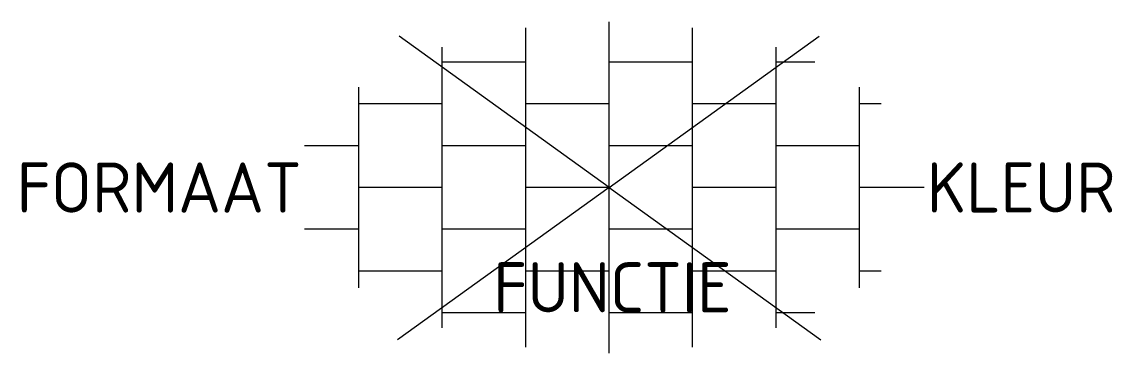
# Model space of a CAD drawing. Extents: x -21.1 to 18.1, y -5.9 to 5.9.
import ezdxf
from ezdxf.enums import TextEntityAlignment as Align

# ---------------------------------------------------------------- set-up
doc = ezdxf.new("R2010")
doc.units = 0
doc.styles.add('NLCS-ISO', font='NLCS-ISO.ttf')

msp = doc.modelspace()

# ---------------------------------------------------------------- linework, layer by layer
for p, q in [((0, -5.946), (0, 5.946)), ((-3, -5.733), (-3, 5.733)), ((3, -5.733), (3, 5.733)), ((-6, -5.041), (-6, 5.041)), ((6, -5.041), (6, 5.041)), ((-3, 4.5), (-6, 4.5)), ((3, 4.5), (0, 4.5)), ((7.396, 4.5), (6, 4.5)), ((-9, -3.604), (-9, 3.604)), ((9, -3.604), (9, 3.604)), ((-6, 3), (-9, 3)), ((0, 3), (-3, 3)), ((6, 3), (3, 3)), ((9.77, 3), (9, 3)), ((-9, 1.5), (-10.95, 1.5)), ((-3, 1.5), (-6, 1.5)), ((3, 1.5), (0, 1.5)), ((9, 1.5), (6, 1.5)), ((-6, 0), (-9, 0)), ((0, 0), (-3, 0)), ((6, 0), (3, 0)), ((11.316, 0), (9, 0)), ((-9, -1.5), (-10.95, -1.5)), ((-3, -1.5), (-6, -1.5)), ((3, -1.5), (0, -1.5)), ((9, -1.5), (6, -1.5)), ((-6, -3), (-9, -3)), ((0, -3), (-3, -3)), ((6, -3), (3, -3)), ((9.77, -3), (9, -3)), ((-3, -4.5), (-6, -4.5)), ((3, -4.5), (0, -4.5)), ((7.396, -4.5), (6, -4.5))]:
    msp.add_line(p, q)
at = {"ltscale": 0.1}
for q in [(-7.551, 5.436), (7.551, 5.436), (-7.602, -5.473), (7.602, -5.473)]:
    msp.add_line((0, 0), q, dxfattribs=at)

# ---------------------------------------------------------------- texts
at = {"style": 'NLCS-ISO'}
msp.add_attdef('FORMAAT', text='60x60', height=1.8, dxfattribs=at).set_placement((-11.05, 0), align=Align.MIDDLE_RIGHT)
msp.add_attdef('KLEUR', text='G', height=1.8, dxfattribs=at).set_placement((11.416, 0), align=Align.MIDDLE_LEFT)
at = {"style": 'NLCS-ISO', "flags": 1}
msp.add_attdef('FUNCTIE', text='', height=1.8, dxfattribs=at).set_placement((0.116, -3.585), align=Align.MIDDLE_CENTER)

doc.saveas('drawing.dxf')
